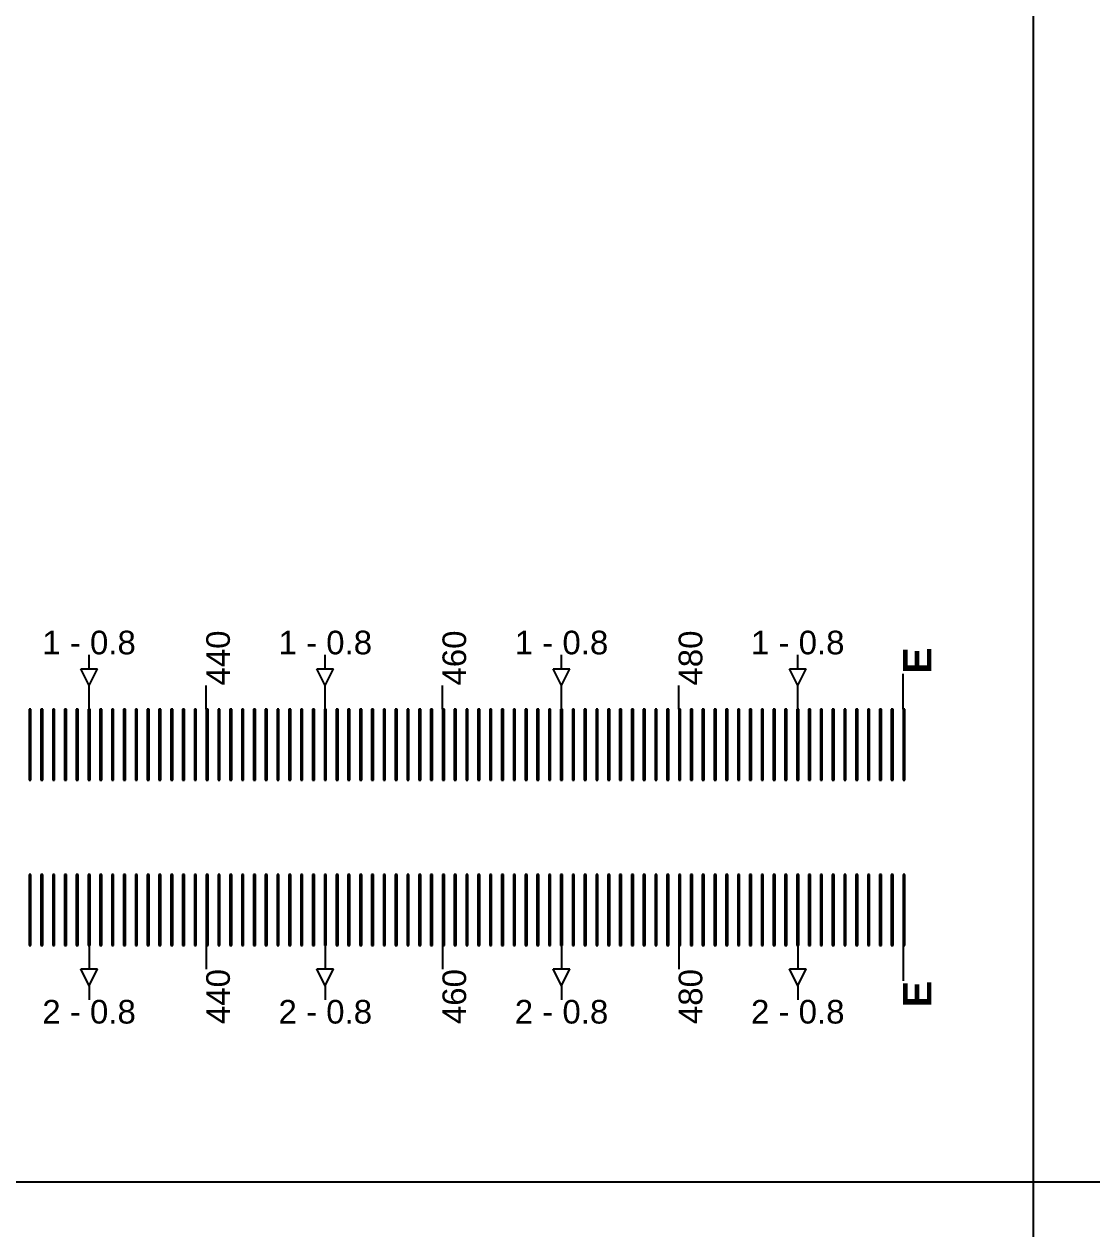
# Model space of a CAD drawing. Extents: x -119394 to 128420, y 74496 to 185496.
# Drawn here: x 9180 to 9632, y 157176 to 157686 of the extents above; entities that cross this region are included whole.
import ezdxf

# ---------------------------------------------------------------- set-up
doc = ezdxf.new("R2010")
doc.units = 13
doc.layers.add('CL - Label-1', color=120, linetype='Continuous')
doc.layers.add('CL - Label-2', color=132, linetype='Continuous')
doc.layers.add('CL - Sub-Micro', color=7, linetype='Continuous', true_color=0x47d1ff)
doc.styles.get("Standard").update_dxf_attribs({"font": 'arial.ttf'})

msp = doc.modelspace()

# ---------------------------------------------------------------- linework, layer by layer
for p, q in [((9606.79, 158195.86), (9606.79, 156195.86)), ((9207.19, 157412.94), (9207.19, 157418.94)), ((9307.19, 157412.94), (9307.19, 157418.94)), ((9407.19, 157412.94), (9407.19, 157418.94)), ((9507.19, 157412.94), (9507.19, 157418.94)), ((9551.79, 157395.86), (9551.79, 157410.86)), ((9207.19, 157395.86), (9207.19, 157405.86)), ((9256.79, 157395.86), (9256.79, 157405.86)), ((9307.19, 157395.86), (9307.19, 157405.86)), ((9356.79, 157395.86), (9356.79, 157405.86)), ((9407.19, 157395.86), (9407.19, 157405.86)), ((9456.79, 157395.86), (9456.79, 157405.86)), ((9507.19, 157395.86), (9507.19, 157405.86)), ((9207.19, 157295.86), (9207.19, 157285.86)), ((9256.79, 157295.86), (9256.79, 157285.86)), ((9307.19, 157295.86), (9307.19, 157285.86)), ((9356.79, 157295.86), (9356.79, 157285.86)), ((9407.19, 157295.86), (9407.19, 157285.86)), ((9456.79, 157295.86), (9456.79, 157285.86)), ((9507.19, 157295.86), (9507.19, 157285.86)), ((9551.79, 157295.86), (9551.79, 157280.86)), ((9207.19, 157278.79), (9207.19, 157272.79)), ((9307.19, 157278.79), (9307.19, 157272.79)), ((9407.19, 157278.79), (9407.19, 157272.79)), ((9507.19, 157278.79), (9507.19, 157272.79)), ((4356.79, 157195.86), (14856.79, 157195.86)), ((5281.79, 157195.86), (13931.79, 157195.86))]:
    msp.add_line(p, q)
at = {"layer": 'CL - Label-2'}
for p, q in [((9207.19, 157405.86), (9203.65, 157412.96)), ((9203.65, 157412.96), (9210.72, 157412.96)), ((9207.19, 157405.86), (9210.72, 157412.96)), ((9307.19, 157405.86), (9303.65, 157412.96)), ((9303.65, 157412.96), (9310.72, 157412.96)), ((9307.19, 157405.86), (9310.72, 157412.96)), ((9407.19, 157405.86), (9403.65, 157412.96)), ((9403.65, 157412.96), (9410.72, 157412.96)), ((9407.19, 157405.86), (9410.72, 157412.96)), ((9507.19, 157405.86), (9503.65, 157412.96)), ((9503.65, 157412.96), (9510.72, 157412.96)), ((9507.19, 157405.86), (9510.72, 157412.96)), ((9207.19, 157278.79), (9203.65, 157285.89)), ((9203.65, 157285.89), (9210.72, 157285.89)), ((9207.19, 157278.79), (9210.72, 157285.89)), ((9307.19, 157278.79), (9303.65, 157285.89)), ((9303.65, 157285.89), (9310.72, 157285.89)), ((9307.19, 157278.79), (9310.72, 157285.89)), ((9407.19, 157278.79), (9403.65, 157285.89)), ((9403.65, 157285.89), (9410.72, 157285.89)), ((9407.19, 157278.79), (9410.72, 157285.89)), ((9507.19, 157278.79), (9503.65, 157285.89)), ((9503.65, 157285.89), (9510.72, 157285.89)), ((9507.19, 157278.79), (9510.72, 157285.89))]:
    msp.add_line(p, q, dxfattribs=at)
at = {"layer": 'CL - Sub-Micro'}
for p, q in [((9181.79, 157395.86), (9181.79, 157365.86)), ((9182.59, 157395.86), (9181.79, 157395.86)), ((9182.59, 157365.86), (9182.59, 157395.86)), ((9186.79, 157395.86), (9186.79, 157365.86)), ((9187.59, 157395.86), (9186.79, 157395.86)), ((9187.59, 157365.86), (9187.59, 157395.86)), ((9191.79, 157395.86), (9191.79, 157365.86)), ((9192.59, 157395.86), (9191.79, 157395.86)), ((9192.59, 157365.86), (9192.59, 157395.86)), ((9196.79, 157395.86), (9196.79, 157365.86)), ((9197.59, 157395.86), (9196.79, 157395.86)), ((9197.59, 157365.86), (9197.59, 157395.86)), ((9201.79, 157395.86), (9201.79, 157365.86)), ((9202.59, 157395.86), (9201.79, 157395.86)), ((9202.59, 157365.86), (9202.59, 157395.86)), ((9206.79, 157395.86), (9206.79, 157365.86)), ((9207.59, 157395.86), (9206.79, 157395.86)), ((9207.59, 157365.86), (9207.59, 157395.86)), ((9211.79, 157395.86), (9211.79, 157365.86)), ((9212.59, 157395.86), (9211.79, 157395.86)), ((9212.59, 157365.86), (9212.59, 157395.86)), ((9216.79, 157395.86), (9216.79, 157365.86)), ((9217.59, 157395.86), (9216.79, 157395.86)), ((9217.59, 157365.86), (9217.59, 157395.86)), ((9221.79, 157395.86), (9221.79, 157365.86)), ((9222.59, 157395.86), (9221.79, 157395.86)), ((9222.59, 157365.86), (9222.59, 157395.86)), ((9226.79, 157395.86), (9226.79, 157365.86)), ((9227.59, 157395.86), (9226.79, 157395.86)), ((9227.59, 157365.86), (9227.59, 157395.86)), ((9231.79, 157395.86), (9231.79, 157365.86)), ((9232.59, 157395.86), (9231.79, 157395.86)), ((9232.59, 157365.86), (9232.59, 157395.86)), ((9236.79, 157395.86), (9236.79, 157365.86)), ((9237.59, 157395.86), (9236.79, 157395.86)), ((9237.59, 157365.86), (9237.59, 157395.86)), ((9241.79, 157395.86), (9241.79, 157365.86)), ((9242.59, 157395.86), (9241.79, 157395.86)), ((9242.59, 157365.86), (9242.59, 157395.86)), ((9246.79, 157395.86), (9246.79, 157365.86)), ((9247.59, 157395.86), (9246.79, 157395.86)), ((9247.59, 157365.86), (9247.59, 157395.86)), ((9251.79, 157395.86), (9251.79, 157365.86)), ((9252.59, 157395.86), (9251.79, 157395.86)), ((9252.59, 157365.86), (9252.59, 157395.86)), ((9256.79, 157395.86), (9256.79, 157365.86)), ((9257.59, 157395.86), (9256.79, 157395.86)), ((9257.59, 157365.86), (9257.59, 157395.86)), ((9261.79, 157395.86), (9261.79, 157365.86)), ((9262.59, 157395.86), (9261.79, 157395.86)), ((9262.59, 157365.86), (9262.59, 157395.86)), ((9266.79, 157395.86), (9266.79, 157365.86)), ((9267.59, 157395.86), (9266.79, 157395.86)), ((9267.59, 157365.86), (9267.59, 157395.86)), ((9271.79, 157395.86), (9271.79, 157365.86)), ((9272.59, 157395.86), (9271.79, 157395.86)), ((9272.59, 157365.86), (9272.59, 157395.86)), ((9276.79, 157395.86), (9276.79, 157365.86)), ((9277.59, 157395.86), (9276.79, 157395.86)), ((9277.59, 157365.86), (9277.59, 157395.86)), ((9281.79, 157395.86), (9281.79, 157365.86)), ((9282.59, 157395.86), (9281.79, 157395.86)), ((9282.59, 157365.86), (9282.59, 157395.86)), ((9286.79, 157395.86), (9286.79, 157365.86)), ((9287.59, 157395.86), (9286.79, 157395.86)), ((9287.59, 157365.86), (9287.59, 157395.86)), ((9291.79, 157395.86), (9291.79, 157365.86)), ((9292.59, 157395.86), (9291.79, 157395.86)), ((9292.59, 157365.86), (9292.59, 157395.86)), ((9296.79, 157395.86), (9296.79, 157365.86)), ((9297.59, 157395.86), (9296.79, 157395.86)), ((9297.59, 157365.86), (9297.59, 157395.86)), ((9301.79, 157395.86), (9301.79, 157365.86)), ((9302.59, 157395.86), (9301.79, 157395.86)), ((9302.59, 157365.86), (9302.59, 157395.86)), ((9306.79, 157395.86), (9306.79, 157365.86)), ((9307.59, 157395.86), (9306.79, 157395.86)), ((9307.59, 157365.86), (9307.59, 157395.86)), ((9311.79, 157395.86), (9311.79, 157365.86)), ((9312.59, 157395.86), (9311.79, 157395.86)), ((9312.59, 157365.86), (9312.59, 157395.86)), ((9316.79, 157395.86), (9316.79, 157365.86)), ((9317.59, 157395.86), (9316.79, 157395.86)), ((9317.59, 157365.86), (9317.59, 157395.86)), ((9321.79, 157395.86), (9321.79, 157365.86)), ((9322.59, 157395.86), (9321.79, 157395.86)), ((9322.59, 157365.86), (9322.59, 157395.86)), ((9326.79, 157395.86), (9326.79, 157365.86)), ((9327.59, 157395.86), (9326.79, 157395.86)), ((9327.59, 157365.86), (9327.59, 157395.86)), ((9331.79, 157395.86), (9331.79, 157365.86)), ((9332.59, 157395.86), (9331.79, 157395.86)), ((9332.59, 157365.86), (9332.59, 157395.86)), ((9336.79, 157395.86), (9336.79, 157365.86)), ((9337.59, 157395.86), (9336.79, 157395.86)), ((9337.59, 157365.86), (9337.59, 157395.86)), ((9341.79, 157395.86), (9341.79, 157365.86)), ((9342.59, 157395.86), (9341.79, 157395.86)), ((9342.59, 157365.86), (9342.59, 157395.86)), ((9346.79, 157395.86), (9346.79, 157365.86)), ((9347.59, 157395.86), (9346.79, 157395.86)), ((9347.59, 157365.86), (9347.59, 157395.86)), ((9351.79, 157395.86), (9351.79, 157365.86)), ((9352.59, 157395.86), (9351.79, 157395.86)), ((9352.59, 157365.86), (9352.59, 157395.86)), ((9356.79, 157395.86), (9356.79, 157365.86)), ((9357.59, 157395.86), (9356.79, 157395.86)), ((9357.59, 157365.86), (9357.59, 157395.86)), ((9361.79, 157395.86), (9361.79, 157365.86)), ((9362.59, 157395.86), (9361.79, 157395.86)), ((9362.59, 157365.86), (9362.59, 157395.86)), ((9366.79, 157395.86), (9366.79, 157365.86)), ((9367.59, 157395.86), (9366.79, 157395.86)), ((9367.59, 157365.86), (9367.59, 157395.86)), ((9371.79, 157395.86), (9371.79, 157365.86)), ((9372.59, 157395.86), (9371.79, 157395.86)), ((9372.59, 157365.86), (9372.59, 157395.86)), ((9376.79, 157395.86), (9376.79, 157365.86)), ((9377.59, 157395.86), (9376.79, 157395.86)), ((9377.59, 157365.86), (9377.59, 157395.86)), ((9381.79, 157395.86), (9381.79, 157365.86)), ((9382.59, 157395.86), (9381.79, 157395.86)), ((9382.59, 157365.86), (9382.59, 157395.86)), ((9386.79, 157395.86), (9386.79, 157365.86)), ((9387.59, 157395.86), (9386.79, 157395.86)), ((9387.59, 157365.86), (9387.59, 157395.86)), ((9391.79, 157395.86), (9391.79, 157365.86)), ((9392.59, 157395.86), (9391.79, 157395.86)), ((9392.59, 157365.86), (9392.59, 157395.86)), ((9396.79, 157395.86), (9396.79, 157365.86)), ((9397.59, 157395.86), (9396.79, 157395.86)), ((9397.59, 157365.86), (9397.59, 157395.86)), ((9401.79, 157395.86), (9401.79, 157365.86)), ((9402.59, 157395.86), (9401.79, 157395.86)), ((9402.59, 157365.86), (9402.59, 157395.86)), ((9406.79, 157395.86), (9406.79, 157365.86)), ((9407.59, 157395.86), (9406.79, 157395.86)), ((9407.59, 157365.86), (9407.59, 157395.86)), ((9411.79, 157395.86), (9411.79, 157365.86)), ((9412.59, 157395.86), (9411.79, 157395.86)), ((9412.59, 157365.86), (9412.59, 157395.86)), ((9416.79, 157395.86), (9416.79, 157365.86)), ((9417.59, 157395.86), (9416.79, 157395.86)), ((9417.59, 157365.86), (9417.59, 157395.86)), ((9421.79, 157395.86), (9421.79, 157365.86)), ((9422.59, 157395.86), (9421.79, 157395.86)), ((9422.59, 157365.86), (9422.59, 157395.86)), ((9426.79, 157395.86), (9426.79, 157365.86)), ((9427.59, 157395.86), (9426.79, 157395.86)), ((9427.59, 157365.86), (9427.59, 157395.86)), ((9431.79, 157395.86), (9431.79, 157365.86)), ((9432.59, 157395.86), (9431.79, 157395.86)), ((9432.59, 157365.86), (9432.59, 157395.86)), ((9436.79, 157395.86), (9436.79, 157365.86)), ((9437.59, 157395.86), (9436.79, 157395.86)), ((9437.59, 157365.86), (9437.59, 157395.86)), ((9441.79, 157395.86), (9441.79, 157365.86)), ((9442.59, 157395.86), (9441.79, 157395.86)), ((9442.59, 157365.86), (9442.59, 157395.86)), ((9446.79, 157395.86), (9446.79, 157365.86)), ((9447.59, 157395.86), (9446.79, 157395.86)), ((9447.59, 157365.86), (9447.59, 157395.86)), ((9451.79, 157395.86), (9451.79, 157365.86)), ((9452.59, 157395.86), (9451.79, 157395.86)), ((9452.59, 157365.86), (9452.59, 157395.86)), ((9456.79, 157395.86), (9456.79, 157365.86)), ((9457.59, 157395.86), (9456.79, 157395.86)), ((9457.59, 157365.86), (9457.59, 157395.86)), ((9461.79, 157395.86), (9461.79, 157365.86)), ((9462.59, 157395.86), (9461.79, 157395.86)), ((9462.59, 157365.86), (9462.59, 157395.86)), ((9466.79, 157395.86), (9466.79, 157365.86)), ((9467.59, 157395.86), (9466.79, 157395.86)), ((9467.59, 157365.86), (9467.59, 157395.86)), ((9471.79, 157395.86), (9471.79, 157365.86)), ((9472.59, 157395.86), (9471.79, 157395.86)), ((9472.59, 157365.86), (9472.59, 157395.86)), ((9476.79, 157395.86), (9476.79, 157365.86)), ((9477.59, 157395.86), (9476.79, 157395.86)), ((9477.59, 157365.86), (9477.59, 157395.86)), ((9481.79, 157395.86), (9481.79, 157365.86)), ((9482.59, 157395.86), (9481.79, 157395.86)), ((9482.59, 157365.86), (9482.59, 157395.86)), ((9486.79, 157395.86), (9486.79, 157365.86)), ((9487.59, 157395.86), (9486.79, 157395.86)), ((9487.59, 157365.86), (9487.59, 157395.86)), ((9491.79, 157395.86), (9491.79, 157365.86)), ((9492.59, 157395.86), (9491.79, 157395.86)), ((9492.59, 157365.86), (9492.59, 157395.86)), ((9496.79, 157395.86), (9496.79, 157365.86)), ((9497.59, 157395.86), (9496.79, 157395.86)), ((9497.59, 157365.86), (9497.59, 157395.86)), ((9501.79, 157395.86), (9501.79, 157365.86)), ((9502.59, 157395.86), (9501.79, 157395.86)), ((9502.59, 157365.86), (9502.59, 157395.86)), ((9506.79, 157395.86), (9506.79, 157365.86)), ((9507.59, 157395.86), (9506.79, 157395.86)), ((9507.59, 157365.86), (9507.59, 157395.86)), ((9511.79, 157395.86), (9511.79, 157365.86)), ((9512.59, 157395.86), (9511.79, 157395.86)), ((9512.59, 157365.86), (9512.59, 157395.86)), ((9516.79, 157395.86), (9516.79, 157365.86)), ((9517.59, 157395.86), (9516.79, 157395.86)), ((9517.59, 157365.86), (9517.59, 157395.86)), ((9521.79, 157395.86), (9521.79, 157365.86)), ((9522.59, 157395.86), (9521.79, 157395.86)), ((9522.59, 157365.86), (9522.59, 157395.86)), ((9526.79, 157395.86), (9526.79, 157365.86)), ((9527.59, 157395.86), (9526.79, 157395.86)), ((9527.59, 157365.86), (9527.59, 157395.86)), ((9531.79, 157395.86), (9531.79, 157365.86)), ((9532.59, 157395.86), (9531.79, 157395.86)), ((9532.59, 157365.86), (9532.59, 157395.86)), ((9536.79, 157395.86), (9536.79, 157365.86)), ((9537.59, 157395.86), (9536.79, 157395.86)), ((9537.59, 157365.86), (9537.59, 157395.86)), ((9541.79, 157395.86), (9541.79, 157365.86)), ((9542.59, 157395.86), (9541.79, 157395.86)), ((9542.59, 157365.86), (9542.59, 157395.86)), ((9546.79, 157395.86), (9546.79, 157365.86)), ((9547.59, 157395.86), (9546.79, 157395.86)), ((9547.59, 157365.86), (9547.59, 157395.86)), ((9551.79, 157395.86), (9551.79, 157365.86)), ((9552.59, 157395.86), (9551.79, 157395.86)), ((9552.59, 157365.86), (9552.59, 157395.86)), ((9181.79, 157365.86), (9182.59, 157365.86)), ((9186.79, 157365.86), (9187.59, 157365.86)), ((9191.79, 157365.86), (9192.59, 157365.86)), ((9196.79, 157365.86), (9197.59, 157365.86)), ((9201.79, 157365.86), (9202.59, 157365.86)), ((9206.79, 157365.86), (9207.59, 157365.86)), ((9211.79, 157365.86), (9212.59, 157365.86)), ((9216.79, 157365.86), (9217.59, 157365.86)), ((9221.79, 157365.86), (9222.59, 157365.86)), ((9226.79, 157365.86), (9227.59, 157365.86)), ((9231.79, 157365.86), (9232.59, 157365.86)), ((9236.79, 157365.86), (9237.59, 157365.86)), ((9241.79, 157365.86), (9242.59, 157365.86)), ((9246.79, 157365.86), (9247.59, 157365.86)), ((9251.79, 157365.86), (9252.59, 157365.86)), ((9256.79, 157365.86), (9257.59, 157365.86)), ((9261.79, 157365.86), (9262.59, 157365.86)), ((9266.79, 157365.86), (9267.59, 157365.86)), ((9271.79, 157365.86), (9272.59, 157365.86)), ((9276.79, 157365.86), (9277.59, 157365.86)), ((9281.79, 157365.86), (9282.59, 157365.86)), ((9286.79, 157365.86), (9287.59, 157365.86)), ((9291.79, 157365.86), (9292.59, 157365.86)), ((9296.79, 157365.86), (9297.59, 157365.86)), ((9301.79, 157365.86), (9302.59, 157365.86)), ((9306.79, 157365.86), (9307.59, 157365.86)), ((9311.79, 157365.86), (9312.59, 157365.86)), ((9316.79, 157365.86), (9317.59, 157365.86)), ((9321.79, 157365.86), (9322.59, 157365.86)), ((9326.79, 157365.86), (9327.59, 157365.86)), ((9331.79, 157365.86), (9332.59, 157365.86)), ((9336.79, 157365.86), (9337.59, 157365.86)), ((9341.79, 157365.86), (9342.59, 157365.86)), ((9346.79, 157365.86), (9347.59, 157365.86)), ((9351.79, 157365.86), (9352.59, 157365.86)), ((9356.79, 157365.86), (9357.59, 157365.86)), ((9361.79, 157365.86), (9362.59, 157365.86)), ((9366.79, 157365.86), (9367.59, 157365.86)), ((9371.79, 157365.86), (9372.59, 157365.86)), ((9376.79, 157365.86), (9377.59, 157365.86)), ((9381.79, 157365.86), (9382.59, 157365.86)), ((9386.79, 157365.86), (9387.59, 157365.86)), ((9391.79, 157365.86), (9392.59, 157365.86)), ((9396.79, 157365.86), (9397.59, 157365.86)), ((9401.79, 157365.86), (9402.59, 157365.86)), ((9406.79, 157365.86), (9407.59, 157365.86)), ((9411.79, 157365.86), (9412.59, 157365.86)), ((9416.79, 157365.86), (9417.59, 157365.86)), ((9421.79, 157365.86), (9422.59, 157365.86)), ((9426.79, 157365.86), (9427.59, 157365.86)), ((9431.79, 157365.86), (9432.59, 157365.86)), ((9436.79, 157365.86), (9437.59, 157365.86)), ((9441.79, 157365.86), (9442.59, 157365.86)), ((9446.79, 157365.86), (9447.59, 157365.86)), ((9451.79, 157365.86), (9452.59, 157365.86)), ((9456.79, 157365.86), (9457.59, 157365.86)), ((9461.79, 157365.86), (9462.59, 157365.86)), ((9466.79, 157365.86), (9467.59, 157365.86)), ((9471.79, 157365.86), (9472.59, 157365.86)), ((9476.79, 157365.86), (9477.59, 157365.86)), ((9481.79, 157365.86), (9482.59, 157365.86)), ((9486.79, 157365.86), (9487.59, 157365.86)), ((9491.79, 157365.86), (9492.59, 157365.86)), ((9496.79, 157365.86), (9497.59, 157365.86)), ((9501.79, 157365.86), (9502.59, 157365.86)), ((9506.79, 157365.86), (9507.59, 157365.86)), ((9511.79, 157365.86), (9512.59, 157365.86)), ((9516.79, 157365.86), (9517.59, 157365.86)), ((9521.79, 157365.86), (9522.59, 157365.86)), ((9526.79, 157365.86), (9527.59, 157365.86)), ((9531.79, 157365.86), (9532.59, 157365.86)), ((9536.79, 157365.86), (9537.59, 157365.86)), ((9541.79, 157365.86), (9542.59, 157365.86)), ((9546.79, 157365.86), (9547.59, 157365.86)), ((9551.79, 157365.86), (9552.59, 157365.86)), ((9181.79, 157325.86), (9181.79, 157295.86)), ((9182.59, 157325.86), (9181.79, 157325.86)), ((9182.59, 157295.86), (9182.59, 157325.86)), ((9186.79, 157325.86), (9186.79, 157295.86)), ((9187.59, 157325.86), (9186.79, 157325.86)), ((9187.59, 157295.86), (9187.59, 157325.86)), ((9191.79, 157325.86), (9191.79, 157295.86)), ((9192.59, 157325.86), (9191.79, 157325.86)), ((9192.59, 157295.86), (9192.59, 157325.86)), ((9196.79, 157325.86), (9196.79, 157295.86)), ((9197.59, 157325.86), (9196.79, 157325.86)), ((9197.59, 157295.86), (9197.59, 157325.86)), ((9201.79, 157325.86), (9201.79, 157295.86)), ((9202.59, 157325.86), (9201.79, 157325.86)), ((9202.59, 157295.86), (9202.59, 157325.86)), ((9206.79, 157325.86), (9206.79, 157295.86)), ((9207.59, 157325.86), (9206.79, 157325.86)), ((9207.59, 157295.86), (9207.59, 157325.86)), ((9211.79, 157325.86), (9211.79, 157295.86)), ((9212.59, 157325.86), (9211.79, 157325.86)), ((9212.59, 157295.86), (9212.59, 157325.86)), ((9216.79, 157325.86), (9216.79, 157295.86)), ((9217.59, 157325.86), (9216.79, 157325.86)), ((9217.59, 157295.86), (9217.59, 157325.86)), ((9221.79, 157325.86), (9221.79, 157295.86)), ((9222.59, 157325.86), (9221.79, 157325.86)), ((9222.59, 157295.86), (9222.59, 157325.86)), ((9226.79, 157325.86), (9226.79, 157295.86)), ((9227.59, 157325.86), (9226.79, 157325.86)), ((9227.59, 157295.86), (9227.59, 157325.86)), ((9231.79, 157325.86), (9231.79, 157295.86)), ((9232.59, 157325.86), (9231.79, 157325.86)), ((9232.59, 157295.86), (9232.59, 157325.86)), ((9236.79, 157325.86), (9236.79, 157295.86)), ((9237.59, 157325.86), (9236.79, 157325.86)), ((9237.59, 157295.86), (9237.59, 157325.86)), ((9241.79, 157325.86), (9241.79, 157295.86)), ((9242.59, 157325.86), (9241.79, 157325.86)), ((9242.59, 157295.86), (9242.59, 157325.86)), ((9246.79, 157325.86), (9246.79, 157295.86)), ((9247.59, 157325.86), (9246.79, 157325.86)), ((9247.59, 157295.86), (9247.59, 157325.86)), ((9251.79, 157325.86), (9251.79, 157295.86)), ((9252.59, 157325.86), (9251.79, 157325.86)), ((9252.59, 157295.86), (9252.59, 157325.86)), ((9256.79, 157325.86), (9256.79, 157295.86)), ((9257.59, 157325.86), (9256.79, 157325.86)), ((9257.59, 157295.86), (9257.59, 157325.86)), ((9261.79, 157325.86), (9261.79, 157295.86)), ((9262.59, 157325.86), (9261.79, 157325.86)), ((9262.59, 157295.86), (9262.59, 157325.86)), ((9266.79, 157325.86), (9266.79, 157295.86)), ((9267.59, 157325.86), (9266.79, 157325.86)), ((9267.59, 157295.86), (9267.59, 157325.86)), ((9271.79, 157325.86), (9271.79, 157295.86)), ((9272.59, 157325.86), (9271.79, 157325.86)), ((9272.59, 157295.86), (9272.59, 157325.86)), ((9276.79, 157325.86), (9276.79, 157295.86)), ((9277.59, 157325.86), (9276.79, 157325.86)), ((9277.59, 157295.86), (9277.59, 157325.86)), ((9281.79, 157325.86), (9281.79, 157295.86)), ((9282.59, 157325.86), (9281.79, 157325.86)), ((9282.59, 157295.86), (9282.59, 157325.86)), ((9286.79, 157325.86), (9286.79, 157295.86)), ((9287.59, 157325.86), (9286.79, 157325.86)), ((9287.59, 157295.86), (9287.59, 157325.86)), ((9291.79, 157325.86), (9291.79, 157295.86)), ((9292.59, 157325.86), (9291.79, 157325.86)), ((9292.59, 157295.86), (9292.59, 157325.86)), ((9296.79, 157325.86), (9296.79, 157295.86)), ((9297.59, 157325.86), (9296.79, 157325.86)), ((9297.59, 157295.86), (9297.59, 157325.86)), ((9301.79, 157325.86), (9301.79, 157295.86)), ((9302.59, 157325.86), (9301.79, 157325.86)), ((9302.59, 157295.86), (9302.59, 157325.86)), ((9306.79, 157325.86), (9306.79, 157295.86)), ((9307.59, 157325.86), (9306.79, 157325.86)), ((9307.59, 157295.86), (9307.59, 157325.86)), ((9311.79, 157325.86), (9311.79, 157295.86)), ((9312.59, 157325.86), (9311.79, 157325.86)), ((9312.59, 157295.86), (9312.59, 157325.86)), ((9316.79, 157325.86), (9316.79, 157295.86)), ((9317.59, 157325.86), (9316.79, 157325.86)), ((9317.59, 157295.86), (9317.59, 157325.86)), ((9321.79, 157325.86), (9321.79, 157295.86)), ((9322.59, 157325.86), (9321.79, 157325.86)), ((9322.59, 157295.86), (9322.59, 157325.86)), ((9326.79, 157325.86), (9326.79, 157295.86)), ((9327.59, 157325.86), (9326.79, 157325.86)), ((9327.59, 157295.86), (9327.59, 157325.86)), ((9331.79, 157325.86), (9331.79, 157295.86)), ((9332.59, 157325.86), (9331.79, 157325.86)), ((9332.59, 157295.86), (9332.59, 157325.86)), ((9336.79, 157325.86), (9336.79, 157295.86)), ((9337.59, 157325.86), (9336.79, 157325.86)), ((9337.59, 157295.86), (9337.59, 157325.86)), ((9341.79, 157325.86), (9341.79, 157295.86)), ((9342.59, 157325.86), (9341.79, 157325.86)), ((9342.59, 157295.86), (9342.59, 157325.86)), ((9346.79, 157325.86), (9346.79, 157295.86)), ((9347.59, 157325.86), (9346.79, 157325.86)), ((9347.59, 157295.86), (9347.59, 157325.86)), ((9351.79, 157325.86), (9351.79, 157295.86)), ((9352.59, 157325.86), (9351.79, 157325.86)), ((9352.59, 157295.86), (9352.59, 157325.86)), ((9356.79, 157325.86), (9356.79, 157295.86)), ((9357.59, 157325.86), (9356.79, 157325.86)), ((9357.59, 157295.86), (9357.59, 157325.86)), ((9361.79, 157325.86), (9361.79, 157295.86)), ((9362.59, 157325.86), (9361.79, 157325.86)), ((9362.59, 157295.86), (9362.59, 157325.86)), ((9366.79, 157325.86), (9366.79, 157295.86)), ((9367.59, 157325.86), (9366.79, 157325.86)), ((9367.59, 157295.86), (9367.59, 157325.86)), ((9371.79, 157325.86), (9371.79, 157295.86)), ((9372.59, 157325.86), (9371.79, 157325.86)), ((9372.59, 157295.86), (9372.59, 157325.86)), ((9376.79, 157325.86), (9376.79, 157295.86)), ((9377.59, 157325.86), (9376.79, 157325.86)), ((9377.59, 157295.86), (9377.59, 157325.86)), ((9381.79, 157325.86), (9381.79, 157295.86)), ((9382.59, 157325.86), (9381.79, 157325.86)), ((9382.59, 157295.86), (9382.59, 157325.86)), ((9386.79, 157325.86), (9386.79, 157295.86)), ((9387.59, 157325.86), (9386.79, 157325.86)), ((9387.59, 157295.86), (9387.59, 157325.86)), ((9391.79, 157325.86), (9391.79, 157295.86)), ((9392.59, 157325.86), (9391.79, 157325.86)), ((9392.59, 157295.86), (9392.59, 157325.86)), ((9396.79, 157325.86), (9396.79, 157295.86)), ((9397.59, 157325.86), (9396.79, 157325.86)), ((9397.59, 157295.86), (9397.59, 157325.86)), ((9401.79, 157325.86), (9401.79, 157295.86)), ((9402.59, 157325.86), (9401.79, 157325.86)), ((9402.59, 157295.86), (9402.59, 157325.86)), ((9406.79, 157325.86), (9406.79, 157295.86)), ((9407.59, 157325.86), (9406.79, 157325.86)), ((9407.59, 157295.86), (9407.59, 157325.86)), ((9411.79, 157325.86), (9411.79, 157295.86)), ((9412.59, 157325.86), (9411.79, 157325.86)), ((9412.59, 157295.86), (9412.59, 157325.86)), ((9416.79, 157325.86), (9416.79, 157295.86)), ((9417.59, 157325.86), (9416.79, 157325.86)), ((9417.59, 157295.86), (9417.59, 157325.86)), ((9421.79, 157325.86), (9421.79, 157295.86)), ((9422.59, 157325.86), (9421.79, 157325.86)), ((9422.59, 157295.86), (9422.59, 157325.86)), ((9426.79, 157325.86), (9426.79, 157295.86)), ((9427.59, 157325.86), (9426.79, 157325.86)), ((9427.59, 157295.86), (9427.59, 157325.86)), ((9431.79, 157325.86), (9431.79, 157295.86)), ((9432.59, 157325.86), (9431.79, 157325.86)), ((9432.59, 157295.86), (9432.59, 157325.86)), ((9436.79, 157325.86), (9436.79, 157295.86)), ((9437.59, 157325.86), (9436.79, 157325.86)), ((9437.59, 157295.86), (9437.59, 157325.86)), ((9441.79, 157325.86), (9441.79, 157295.86)), ((9442.59, 157325.86), (9441.79, 157325.86)), ((9442.59, 157295.86), (9442.59, 157325.86)), ((9446.79, 157325.86), (9446.79, 157295.86)), ((9447.59, 157325.86), (9446.79, 157325.86)), ((9447.59, 157295.86), (9447.59, 157325.86)), ((9451.79, 157325.86), (9451.79, 157295.86)), ((9452.59, 157325.86), (9451.79, 157325.86)), ((9452.59, 157295.86), (9452.59, 157325.86)), ((9456.79, 157325.86), (9456.79, 157295.86)), ((9457.59, 157325.86), (9456.79, 157325.86)), ((9457.59, 157295.86), (9457.59, 157325.86)), ((9461.79, 157325.86), (9461.79, 157295.86)), ((9462.59, 157325.86), (9461.79, 157325.86)), ((9462.59, 157295.86), (9462.59, 157325.86)), ((9466.79, 157325.86), (9466.79, 157295.86)), ((9467.59, 157325.86), (9466.79, 157325.86)), ((9467.59, 157295.86), (9467.59, 157325.86)), ((9471.79, 157325.86), (9471.79, 157295.86)), ((9472.59, 157325.86), (9471.79, 157325.86)), ((9472.59, 157295.86), (9472.59, 157325.86)), ((9476.79, 157325.86), (9476.79, 157295.86)), ((9477.59, 157325.86), (9476.79, 157325.86)), ((9477.59, 157295.86), (9477.59, 157325.86)), ((9481.79, 157325.86), (9481.79, 157295.86)), ((9482.59, 157325.86), (9481.79, 157325.86)), ((9482.59, 157295.86), (9482.59, 157325.86)), ((9486.79, 157325.86), (9486.79, 157295.86)), ((9487.59, 157325.86), (9486.79, 157325.86)), ((9487.59, 157295.86), (9487.59, 157325.86)), ((9491.79, 157325.86), (9491.79, 157295.86)), ((9492.59, 157325.86), (9491.79, 157325.86)), ((9492.59, 157295.86), (9492.59, 157325.86)), ((9496.79, 157325.86), (9496.79, 157295.86)), ((9497.59, 157325.86), (9496.79, 157325.86)), ((9497.59, 157295.86), (9497.59, 157325.86)), ((9501.79, 157325.86), (9501.79, 157295.86)), ((9502.59, 157325.86), (9501.79, 157325.86)), ((9502.59, 157295.86), (9502.59, 157325.86)), ((9506.79, 157325.86), (9506.79, 157295.86)), ((9507.59, 157325.86), (9506.79, 157325.86)), ((9507.59, 157295.86), (9507.59, 157325.86)), ((9511.79, 157325.86), (9511.79, 157295.86)), ((9512.59, 157325.86), (9511.79, 157325.86)), ((9512.59, 157295.86), (9512.59, 157325.86)), ((9516.79, 157325.86), (9516.79, 157295.86)), ((9517.59, 157325.86), (9516.79, 157325.86)), ((9517.59, 157295.86), (9517.59, 157325.86)), ((9521.79, 157325.86), (9521.79, 157295.86)), ((9522.59, 157325.86), (9521.79, 157325.86)), ((9522.59, 157295.86), (9522.59, 157325.86)), ((9526.79, 157325.86), (9526.79, 157295.86)), ((9527.59, 157325.86), (9526.79, 157325.86)), ((9527.59, 157295.86), (9527.59, 157325.86)), ((9531.79, 157325.86), (9531.79, 157295.86)), ((9532.59, 157325.86), (9531.79, 157325.86)), ((9532.59, 157295.86), (9532.59, 157325.86)), ((9536.79, 157325.86), (9536.79, 157295.86)), ((9537.59, 157325.86), (9536.79, 157325.86)), ((9537.59, 157295.86), (9537.59, 157325.86)), ((9541.79, 157325.86), (9541.79, 157295.86)), ((9542.59, 157325.86), (9541.79, 157325.86)), ((9542.59, 157295.86), (9542.59, 157325.86)), ((9546.79, 157325.86), (9546.79, 157295.86)), ((9547.59, 157325.86), (9546.79, 157325.86)), ((9547.59, 157295.86), (9547.59, 157325.86)), ((9551.79, 157325.86), (9551.79, 157295.86)), ((9552.59, 157325.86), (9551.79, 157325.86)), ((9552.59, 157295.86), (9552.59, 157325.86)), ((9181.79, 157295.86), (9182.59, 157295.86)), ((9186.79, 157295.86), (9187.59, 157295.86)), ((9191.79, 157295.86), (9192.59, 157295.86)), ((9196.79, 157295.86), (9197.59, 157295.86)), ((9201.79, 157295.86), (9202.59, 157295.86)), ((9206.79, 157295.86), (9207.59, 157295.86)), ((9211.79, 157295.86), (9212.59, 157295.86)), ((9216.79, 157295.86), (9217.59, 157295.86)), ((9221.79, 157295.86), (9222.59, 157295.86)), ((9226.79, 157295.86), (9227.59, 157295.86)), ((9231.79, 157295.86), (9232.59, 157295.86)), ((9236.79, 157295.86), (9237.59, 157295.86)), ((9241.79, 157295.86), (9242.59, 157295.86)), ((9246.79, 157295.86), (9247.59, 157295.86)), ((9251.79, 157295.86), (9252.59, 157295.86)), ((9256.79, 157295.86), (9257.59, 157295.86)), ((9261.79, 157295.86), (9262.59, 157295.86)), ((9266.79, 157295.86), (9267.59, 157295.86)), ((9271.79, 157295.86), (9272.59, 157295.86)), ((9276.79, 157295.86), (9277.59, 157295.86)), ((9281.79, 157295.86), (9282.59, 157295.86)), ((9286.79, 157295.86), (9287.59, 157295.86)), ((9291.79, 157295.86), (9292.59, 157295.86)), ((9296.79, 157295.86), (9297.59, 157295.86)), ((9301.79, 157295.86), (9302.59, 157295.86)), ((9306.79, 157295.86), (9307.59, 157295.86)), ((9311.79, 157295.86), (9312.59, 157295.86)), ((9316.79, 157295.86), (9317.59, 157295.86)), ((9321.79, 157295.86), (9322.59, 157295.86)), ((9326.79, 157295.86), (9327.59, 157295.86)), ((9331.79, 157295.86), (9332.59, 157295.86)), ((9336.79, 157295.86), (9337.59, 157295.86)), ((9341.79, 157295.86), (9342.59, 157295.86)), ((9346.79, 157295.86), (9347.59, 157295.86)), ((9351.79, 157295.86), (9352.59, 157295.86)), ((9356.79, 157295.86), (9357.59, 157295.86)), ((9361.79, 157295.86), (9362.59, 157295.86)), ((9366.79, 157295.86), (9367.59, 157295.86)), ((9371.79, 157295.86), (9372.59, 157295.86)), ((9376.79, 157295.86), (9377.59, 157295.86)), ((9381.79, 157295.86), (9382.59, 157295.86)), ((9386.79, 157295.86), (9387.59, 157295.86)), ((9391.79, 157295.86), (9392.59, 157295.86)), ((9396.79, 157295.86), (9397.59, 157295.86)), ((9401.79, 157295.86), (9402.59, 157295.86)), ((9406.79, 157295.86), (9407.59, 157295.86)), ((9411.79, 157295.86), (9412.59, 157295.86)), ((9416.79, 157295.86), (9417.59, 157295.86)), ((9421.79, 157295.86), (9422.59, 157295.86)), ((9426.79, 157295.86), (9427.59, 157295.86)), ((9431.79, 157295.86), (9432.59, 157295.86)), ((9436.79, 157295.86), (9437.59, 157295.86)), ((9441.79, 157295.86), (9442.59, 157295.86)), ((9446.79, 157295.86), (9447.59, 157295.86)), ((9451.79, 157295.86), (9452.59, 157295.86)), ((9456.79, 157295.86), (9457.59, 157295.86)), ((9461.79, 157295.86), (9462.59, 157295.86)), ((9466.79, 157295.86), (9467.59, 157295.86)), ((9471.79, 157295.86), (9472.59, 157295.86)), ((9476.79, 157295.86), (9477.59, 157295.86)), ((9481.79, 157295.86), (9482.59, 157295.86)), ((9486.79, 157295.86), (9487.59, 157295.86)), ((9491.79, 157295.86), (9492.59, 157295.86)), ((9496.79, 157295.86), (9497.59, 157295.86)), ((9501.79, 157295.86), (9502.59, 157295.86)), ((9506.79, 157295.86), (9507.59, 157295.86)), ((9511.79, 157295.86), (9512.59, 157295.86)), ((9516.79, 157295.86), (9517.59, 157295.86)), ((9521.79, 157295.86), (9522.59, 157295.86)), ((9526.79, 157295.86), (9527.59, 157295.86)), ((9531.79, 157295.86), (9532.59, 157295.86)), ((9536.79, 157295.86), (9537.59, 157295.86)), ((9541.79, 157295.86), (9542.59, 157295.86)), ((9546.79, 157295.86), (9547.59, 157295.86)), ((9551.79, 157295.86), (9552.59, 157295.86))]:
    msp.add_line(p, q, dxfattribs=at)

# ---------------------------------------------------------------- texts
at = {"layer": 'CL - Label-1', "rotation": 90}
for s, width, heights, insert, char_height, attachment_point in [('440', 21.565, [8.55], (9256.79, 157405.86), 10, 1), ('460', 21.565, [8.55], (9356.79, 157405.86), 10, 1), ('480', 21.565, [8.55], (9456.79, 157405.86), 10, 1), ('{\\fArial|b1|i0|c0|p34;E}', 33.3178, [8.18], (9551.79, 157410.86), 12, 1), ('440', 21.565, [8.55], (9256.79, 157285.86), 10, 3), ('460', 21.565, [8.55], (9356.79, 157285.86), 10, 3), ('480', 21.565, [8.55], (9456.79, 157285.86), 10, 3), ('{\\fArial|b1|i0|c0|p34;E}', 33.3178, [8.18], (9551.79, 157280.86), 12, 3)]:
    msp.add_mtext_dynamic_manual_height_columns(s, width=width, gutter_width=12.5, heights=heights, dxfattribs=dict(at, insert=insert, char_height=char_height, attachment_point=attachment_point))
at = {"layer": 'CL - Label-2', "char_height": 10}
for s, insert, attachment_point in [('1 - 0.8', (9207.19, 157418.94), 8), ('1 - 0.8', (9307.19, 157418.94), 8), ('1 - 0.8', (9407.19, 157418.94), 8), ('1 - 0.8', (9507.19, 157418.94), 8), ('2 - 0.8', (9207.19, 157272.79), 2), ('2 - 0.8', (9307.19, 157272.79), 2), ('2 - 0.8', (9407.19, 157272.79), 2), ('2 - 0.8', (9507.19, 157272.79), 2)]:
    msp.add_mtext_dynamic_manual_height_columns(s, width=52.3045, gutter_width=12.5, heights=[18.11], dxfattribs=dict(at, insert=insert, attachment_point=attachment_point))

doc.saveas('drawing.dxf')
